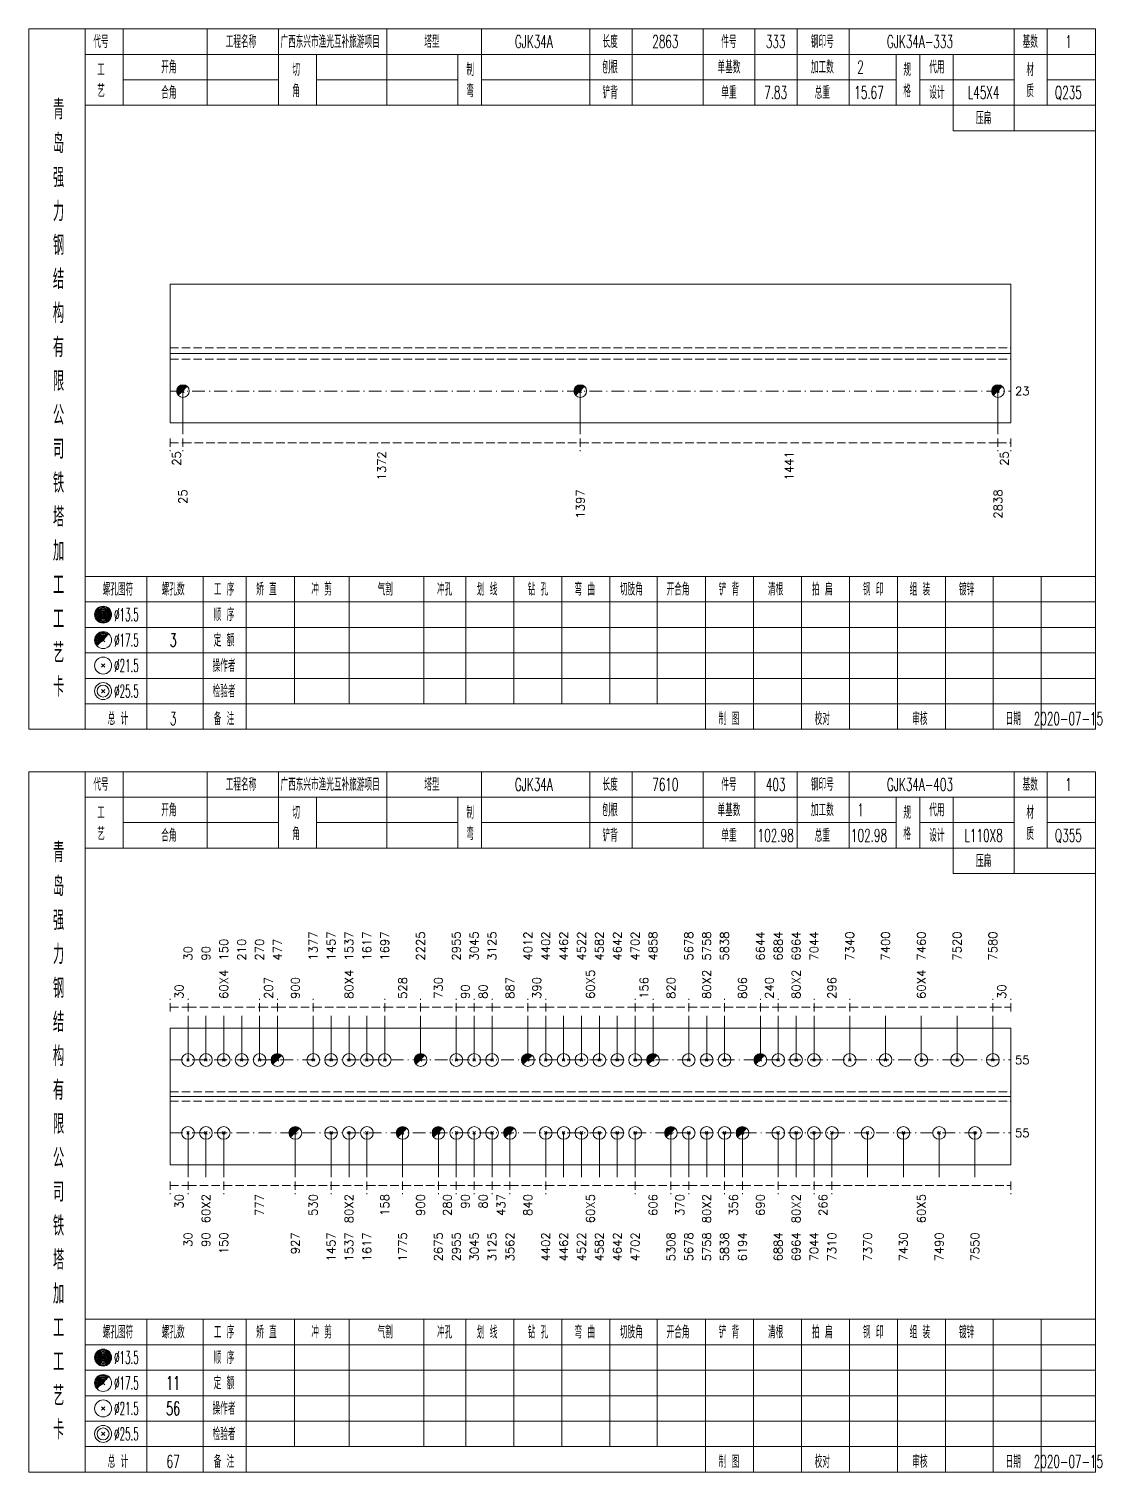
# Model space of a CAD drawing. Extents: x 0 to 2606, y -377 to 6479.
# Drawn here: x 2352.6 to 2605.5, y 5250 to 5590 of the extents above; entities that cross this region are included whole.
import ezdxf
from ezdxf.enums import TextEntityAlignment as Align

# ---------------------------------------------------------------- set-up
doc = ezdxf.new("R2010")
doc.units = 0
doc.header["$MEASUREMENT"] = 0
doc.linetypes.add('一点画线', pattern=[5.2, 3, -1, 0.2, -1])
doc.linetypes.add('虚线', pattern=[2.75, 2, -0.75])
doc.layers.get('0').update_dxf_attribs({"linetype": 'CONTINUOUS', "lineweight": 25})
doc.layers.add('1', color=7, linetype='CONTINUOUS', lineweight=25)
doc.layers.add('4', color=7, linetype='CONTINUOUS', lineweight=25)
doc.styles.get("Standard").update_dxf_attribs({"font": 'simplex.shx', "width": 0.7, "height": 3, "bigfont": 'gbhzfs.shx'})

msp = doc.modelspace()

# ---------------------------------------------------------------- linework, layer by layer
at = {"color": 7, "linetype": 'Continuous', "lineweight": 18}
for p, q in [((2385.9, 5529.83), (2385.9, 5497.17)), ((2385.9, 5529.83), (2584, 5529.83)), ((2584, 5529.83), (2584, 5497.17)), ((2385.9, 5513.5), (2584, 5513.5)), ((2385.9, 5354.59), (2385.9, 5322.41)), ((2385.9, 5354.59), (2584, 5354.59)), ((2584, 5354.59), (2584, 5322.41)), ((2385.9, 5338.5), (2584, 5338.5))]:
    msp.add_line(p, q, dxfattribs=at)
at = {"color": 1, "linetype": '虚线', "lineweight": 18}
for p, q in [((2385.9, 5514.83), (2584, 5514.83)), ((2385.9, 5512.17), (2584, 5512.17)), ((2385.9, 5339.59), (2584, 5339.59)), ((2385.9, 5337.41), (2584, 5337.41))]:
    msp.add_line(p, q, dxfattribs=at)
at = {"color": 3, "linetype": '一点画线', "lineweight": 13}
for p, q in [((2385.9, 5504.67), (2584, 5504.67)), ((2385.9, 5347.09), (2584, 5347.09)), ((2385.9, 5329.91), (2584, 5329.91))]:
    msp.add_line(p, q, dxfattribs=at)
at = {"color": 7, "linetype": 'Continuous', "lineweight": 13}
for p, q in [((2388.9, 5504.67), (2388.9, 5494.5)), ((2482.56, 5504.67), (2482.56, 5494.5)), ((2581, 5504.67), (2581, 5494.5)), ((2390.11, 5347.09), (2390.11, 5357.5)), ((2394.33, 5347.09), (2394.33, 5357.5)), ((2398.54, 5347.09), (2398.54, 5357.5)), ((2402.76, 5347.09), (2402.76, 5357.5)), ((2406.97, 5347.09), (2406.97, 5357.5)), ((2411.19, 5347.09), (2411.19, 5357.5)), ((2419.62, 5347.09), (2419.62, 5357.5)), ((2423.83, 5347.09), (2423.83, 5357.5)), ((2428.05, 5347.09), (2428.05, 5357.5)), ((2432.26, 5347.09), (2432.26, 5357.5)), ((2436.48, 5347.09), (2436.48, 5357.5)), ((2444.91, 5347.09), (2444.91, 5357.5)), ((2453.34, 5347.09), (2453.34, 5357.5)), ((2457.55, 5347.09), (2457.55, 5357.5)), ((2461.77, 5347.09), (2461.77, 5357.5)), ((2470.2, 5347.09), (2470.2, 5357.5)), ((2474.41, 5347.09), (2474.41, 5357.5)), ((2478.63, 5347.09), (2478.63, 5357.5)), ((2482.84, 5347.09), (2482.84, 5357.5)), ((2487.06, 5347.09), (2487.06, 5357.5)), ((2491.27, 5347.09), (2491.27, 5357.5)), ((2495.49, 5347.09), (2495.49, 5357.5)), ((2499.7, 5347.09), (2499.7, 5357.5)), ((2508.13, 5347.09), (2508.13, 5357.5)), ((2512.35, 5347.09), (2512.35, 5357.5)), ((2516.56, 5347.09), (2516.56, 5357.5)), ((2524.99, 5347.09), (2524.99, 5357.5)), ((2529.21, 5347.09), (2529.21, 5357.5)), ((2533.42, 5347.09), (2533.42, 5357.5)), ((2537.64, 5347.09), (2537.64, 5357.5)), ((2546.07, 5347.09), (2546.07, 5357.5)), ((2554.5, 5347.09), (2554.5, 5357.5)), ((2562.93, 5347.09), (2562.93, 5357.5)), ((2571.36, 5347.09), (2571.36, 5357.5)), ((2579.79, 5347.09), (2579.79, 5357.5)), ((2389.81, 5346.79), (2390.41, 5347.39)), ((2390.41, 5346.79), (2389.81, 5347.39)), ((2394.03, 5346.79), (2394.63, 5347.39)), ((2394.63, 5346.79), (2394.03, 5347.39)), ((2398.24, 5346.79), (2398.84, 5347.39)), ((2398.84, 5346.79), (2398.24, 5347.39)), ((2402.46, 5346.79), (2403.06, 5347.39)), ((2403.06, 5346.79), (2402.46, 5347.39)), ((2406.67, 5346.79), (2407.27, 5347.39)), ((2407.27, 5346.79), (2406.67, 5347.39)), ((2419.32, 5346.79), (2419.92, 5347.39)), ((2419.92, 5346.79), (2419.32, 5347.39)), ((2423.53, 5346.79), (2424.13, 5347.39)), ((2424.13, 5346.79), (2423.53, 5347.39)), ((2427.75, 5346.79), (2428.35, 5347.39)), ((2428.35, 5346.79), (2427.75, 5347.39)), ((2431.96, 5346.79), (2432.56, 5347.39)), ((2432.56, 5346.79), (2431.96, 5347.39)), ((2436.18, 5346.79), (2436.78, 5347.39)), ((2436.78, 5346.79), (2436.18, 5347.39)), ((2453.04, 5346.79), (2453.64, 5347.39)), ((2453.64, 5346.79), (2453.04, 5347.39)), ((2457.25, 5346.79), (2457.85, 5347.39)), ((2457.85, 5346.79), (2457.25, 5347.39)), ((2461.47, 5346.79), (2462.07, 5347.39)), ((2462.07, 5346.79), (2461.47, 5347.39)), ((2474.11, 5346.79), (2474.71, 5347.39)), ((2474.71, 5346.79), (2474.11, 5347.39)), ((2478.33, 5346.79), (2478.93, 5347.39)), ((2478.93, 5346.79), (2478.33, 5347.39)), ((2482.54, 5346.79), (2483.14, 5347.39)), ((2483.14, 5346.79), (2482.54, 5347.39)), ((2486.76, 5346.79), (2487.36, 5347.39)), ((2487.36, 5346.79), (2486.76, 5347.39)), ((2490.97, 5346.79), (2491.57, 5347.39)), ((2491.57, 5346.79), (2490.97, 5347.39)), ((2495.19, 5346.79), (2495.79, 5347.39)), ((2495.79, 5346.79), (2495.19, 5347.39)), ((2507.83, 5346.79), (2508.43, 5347.39)), ((2508.43, 5346.79), (2507.83, 5347.39)), ((2512.05, 5346.79), (2512.65, 5347.39)), ((2512.65, 5346.79), (2512.05, 5347.39)), ((2516.26, 5346.79), (2516.86, 5347.39)), ((2516.86, 5346.79), (2516.26, 5347.39)), ((2528.91, 5346.79), (2529.51, 5347.39)), ((2529.51, 5346.79), (2528.91, 5347.39)), ((2533.12, 5346.79), (2533.72, 5347.39)), ((2533.72, 5346.79), (2533.12, 5347.39)), ((2537.34, 5346.79), (2537.94, 5347.39)), ((2537.94, 5346.79), (2537.34, 5347.39)), ((2545.77, 5346.79), (2546.37, 5347.39)), ((2546.37, 5346.79), (2545.77, 5347.39)), ((2554.2, 5346.79), (2554.8, 5347.39)), ((2554.8, 5346.79), (2554.2, 5347.39)), ((2562.63, 5346.79), (2563.23, 5347.39)), ((2563.23, 5346.79), (2562.63, 5347.39)), ((2571.06, 5346.79), (2571.66, 5347.39)), ((2571.66, 5346.79), (2571.06, 5347.39)), ((2579.49, 5346.79), (2580.09, 5347.39)), ((2580.09, 5346.79), (2579.49, 5347.39)), ((2390.11, 5329.91), (2390.11, 5319.5)), ((2394.33, 5329.91), (2394.33, 5319.5)), ((2398.54, 5329.91), (2398.54, 5319.5)), ((2415.4, 5329.91), (2415.4, 5319.5)), ((2423.83, 5329.91), (2423.83, 5319.5)), ((2428.05, 5329.91), (2428.05, 5319.5)), ((2432.26, 5329.91), (2432.26, 5319.5)), ((2440.69, 5329.91), (2440.69, 5319.5)), ((2449.12, 5329.91), (2449.12, 5319.5)), ((2453.34, 5329.91), (2453.34, 5319.5)), ((2457.55, 5329.91), (2457.55, 5319.5)), ((2461.77, 5329.91), (2461.77, 5319.5)), ((2465.98, 5329.91), (2465.98, 5319.5)), ((2474.41, 5329.91), (2474.41, 5319.5)), ((2478.63, 5329.91), (2478.63, 5319.5)), ((2482.84, 5329.91), (2482.84, 5319.5)), ((2487.06, 5329.91), (2487.06, 5319.5)), ((2491.27, 5329.91), (2491.27, 5319.5)), ((2495.49, 5329.91), (2495.49, 5319.5)), ((2503.92, 5329.91), (2503.92, 5319.5)), ((2508.13, 5329.91), (2508.13, 5319.5)), ((2512.35, 5329.91), (2512.35, 5319.5)), ((2516.56, 5329.91), (2516.56, 5319.5)), ((2520.78, 5329.91), (2520.78, 5319.5)), ((2529.21, 5329.91), (2529.21, 5319.5)), ((2533.42, 5329.91), (2533.42, 5319.5)), ((2537.64, 5329.91), (2537.64, 5319.5)), ((2541.85, 5329.91), (2541.85, 5319.5)), ((2550.28, 5329.91), (2550.28, 5319.5)), ((2558.71, 5329.91), (2558.71, 5319.5)), ((2567.14, 5329.91), (2567.14, 5319.5)), ((2575.57, 5329.91), (2575.57, 5319.5))]:
    msp.add_line(p, q, dxfattribs=at)
at = {"color": 8, "linetype": '虚线', "lineweight": 9}
for p, q in [((2385.9, 5493.5), (2385.9, 5490.5)), ((2385.9, 5492.5), (2388.9, 5492.5)), ((2388.9, 5493.5), (2388.9, 5490.5)), ((2388.9, 5493.5), (2388.9, 5490.5)), ((2388.9, 5492.5), (2482.56, 5492.5)), ((2482.56, 5493.5), (2482.56, 5490.5)), ((2482.56, 5493.5), (2482.56, 5490.5)), ((2482.56, 5492.5), (2581, 5492.5)), ((2581, 5493.5), (2581, 5490.5)), ((2581, 5493.5), (2581, 5490.5)), ((2581, 5492.5), (2584, 5492.5)), ((2584, 5493.5), (2584, 5490.5)), ((2385.9, 5358.5), (2385.9, 5361.5)), ((2385.9, 5359.5), (2390.11, 5359.5)), ((2390.11, 5358.5), (2390.11, 5361.5)), ((2390.11, 5358.5), (2390.11, 5361.5)), ((2390.11, 5359.5), (2406.97, 5359.5)), ((2406.97, 5358.5), (2406.97, 5361.5)), ((2406.97, 5358.5), (2406.97, 5361.5)), ((2406.97, 5359.5), (2411.19, 5359.5)), ((2411.19, 5358.5), (2411.19, 5361.5)), ((2411.19, 5358.5), (2411.19, 5361.5)), ((2411.19, 5359.5), (2419.62, 5359.5)), ((2419.62, 5358.5), (2419.62, 5361.5)), ((2419.62, 5358.5), (2419.62, 5361.5)), ((2419.62, 5359.5), (2436.48, 5359.5)), ((2436.48, 5358.5), (2436.48, 5361.5)), ((2436.48, 5358.5), (2436.48, 5361.5)), ((2436.48, 5359.5), (2444.91, 5359.5)), ((2444.91, 5358.5), (2444.91, 5361.5)), ((2444.91, 5358.5), (2444.91, 5361.5)), ((2444.91, 5359.5), (2453.34, 5359.5)), ((2453.34, 5358.5), (2453.34, 5361.5)), ((2453.34, 5358.5), (2453.34, 5361.5)), ((2453.34, 5359.5), (2457.55, 5359.5)), ((2457.55, 5358.5), (2457.55, 5361.5)), ((2457.55, 5358.5), (2457.55, 5361.5)), ((2457.55, 5359.5), (2461.77, 5359.5)), ((2461.77, 5358.5), (2461.77, 5361.5)), ((2461.77, 5358.5), (2461.77, 5361.5)), ((2461.77, 5359.5), (2470.2, 5359.5)), ((2470.2, 5358.5), (2470.2, 5361.5)), ((2470.2, 5358.5), (2470.2, 5361.5)), ((2470.2, 5359.5), (2474.41, 5359.5)), ((2474.41, 5358.5), (2474.41, 5361.5)), ((2474.41, 5358.5), (2474.41, 5361.5)), ((2474.41, 5359.5), (2495.49, 5359.5)), ((2495.49, 5358.5), (2495.49, 5361.5)), ((2495.49, 5358.5), (2495.49, 5361.5)), ((2495.49, 5359.5), (2499.7, 5359.5)), ((2499.7, 5358.5), (2499.7, 5361.5)), ((2499.7, 5358.5), (2499.7, 5361.5)), ((2499.7, 5359.5), (2508.13, 5359.5)), ((2508.13, 5358.5), (2508.13, 5361.5)), ((2508.13, 5358.5), (2508.13, 5361.5)), ((2508.13, 5359.5), (2516.56, 5359.5)), ((2516.56, 5358.5), (2516.56, 5361.5)), ((2516.56, 5358.5), (2516.56, 5361.5)), ((2516.56, 5359.5), (2524.99, 5359.5)), ((2524.99, 5358.5), (2524.99, 5361.5)), ((2524.99, 5358.5), (2524.99, 5361.5)), ((2524.99, 5359.5), (2529.21, 5359.5)), ((2529.21, 5358.5), (2529.21, 5361.5)), ((2529.21, 5358.5), (2529.21, 5361.5)), ((2529.21, 5359.5), (2537.64, 5359.5)), ((2537.64, 5358.5), (2537.64, 5361.5)), ((2537.64, 5358.5), (2537.64, 5361.5)), ((2537.64, 5359.5), (2546.07, 5359.5)), ((2546.07, 5358.5), (2546.07, 5361.5)), ((2546.07, 5358.5), (2546.07, 5361.5)), ((2546.07, 5359.5), (2579.79, 5359.5)), ((2579.79, 5358.5), (2579.79, 5361.5)), ((2579.79, 5358.5), (2579.79, 5361.5)), ((2579.79, 5359.5), (2584, 5359.5)), ((2584, 5358.5), (2584, 5361.5)), ((2385.9, 5318.5), (2385.9, 5315.5)), ((2390.11, 5318.5), (2390.11, 5315.5)), ((2390.11, 5318.5), (2390.11, 5315.5)), ((2398.54, 5318.5), (2398.54, 5315.5)), ((2398.54, 5318.5), (2398.54, 5315.5)), ((2415.4, 5318.5), (2415.4, 5315.5)), ((2415.4, 5318.5), (2415.4, 5315.5)), ((2423.83, 5318.5), (2423.83, 5315.5)), ((2423.83, 5318.5), (2423.83, 5315.5)), ((2432.26, 5318.5), (2432.26, 5315.5)), ((2432.26, 5318.5), (2432.26, 5315.5)), ((2440.69, 5318.5), (2440.69, 5315.5)), ((2440.69, 5318.5), (2440.69, 5315.5)), ((2449.12, 5318.5), (2449.12, 5315.5)), ((2449.12, 5318.5), (2449.12, 5315.5)), ((2453.34, 5318.5), (2453.34, 5315.5)), ((2453.34, 5318.5), (2453.34, 5315.5)), ((2457.55, 5318.5), (2457.55, 5315.5)), ((2457.55, 5318.5), (2457.55, 5315.5)), ((2461.77, 5318.5), (2461.77, 5315.5)), ((2461.77, 5318.5), (2461.77, 5315.5)), ((2465.98, 5318.5), (2465.98, 5315.5)), ((2465.98, 5318.5), (2465.98, 5315.5)), ((2474.41, 5318.5), (2474.41, 5315.5)), ((2474.41, 5318.5), (2474.41, 5315.5)), ((2495.49, 5318.5), (2495.49, 5315.5)), ((2495.49, 5318.5), (2495.49, 5315.5)), ((2503.92, 5318.5), (2503.92, 5315.5)), ((2503.92, 5318.5), (2503.92, 5315.5)), ((2508.13, 5318.5), (2508.13, 5315.5)), ((2508.13, 5318.5), (2508.13, 5315.5)), ((2516.56, 5318.5), (2516.56, 5315.5)), ((2516.56, 5318.5), (2516.56, 5315.5)), ((2520.78, 5318.5), (2520.78, 5315.5)), ((2520.78, 5318.5), (2520.78, 5315.5)), ((2529.21, 5318.5), (2529.21, 5315.5)), ((2529.21, 5318.5), (2529.21, 5315.5)), ((2537.64, 5318.5), (2537.64, 5315.5)), ((2537.64, 5318.5), (2537.64, 5315.5)), ((2541.85, 5318.5), (2541.85, 5315.5)), ((2541.85, 5318.5), (2541.85, 5315.5)), ((2584, 5318.5), (2584, 5315.5)), ((2385.9, 5317.5), (2390.11, 5317.5)), ((2390.11, 5317.5), (2398.54, 5317.5)), ((2398.54, 5317.5), (2415.4, 5317.5)), ((2415.4, 5317.5), (2423.83, 5317.5)), ((2423.83, 5317.5), (2432.26, 5317.5)), ((2432.26, 5317.5), (2440.69, 5317.5)), ((2440.69, 5317.5), (2449.12, 5317.5)), ((2449.12, 5317.5), (2453.34, 5317.5)), ((2453.34, 5317.5), (2457.55, 5317.5)), ((2457.55, 5317.5), (2461.77, 5317.5)), ((2461.77, 5317.5), (2465.98, 5317.5)), ((2465.98, 5317.5), (2474.41, 5317.5)), ((2474.41, 5317.5), (2495.49, 5317.5)), ((2495.49, 5317.5), (2503.92, 5317.5)), ((2503.92, 5317.5), (2508.13, 5317.5)), ((2508.13, 5317.5), (2516.56, 5317.5)), ((2516.56, 5317.5), (2520.78, 5317.5)), ((2520.78, 5317.5), (2529.21, 5317.5)), ((2529.21, 5317.5), (2537.64, 5317.5)), ((2537.64, 5317.5), (2541.85, 5317.5)), ((2541.85, 5317.5), (2584, 5317.5))]:
    msp.add_line(p, q, dxfattribs=at)
at = {"color": 7, "linetype": 'Continuous', "lineweight": 0}
for p, q in [((2410.89, 5346.79), (2411.49, 5347.39)), ((2410.89, 5347.39), (2411.49, 5346.79)), ((2444.61, 5346.79), (2445.21, 5347.39)), ((2444.61, 5347.39), (2445.21, 5346.79)), ((2469.9, 5346.79), (2470.5, 5347.39)), ((2469.9, 5347.39), (2470.5, 5346.79)), ((2499.4, 5346.79), (2500, 5347.39)), ((2499.4, 5347.39), (2500, 5346.79)), ((2524.69, 5346.79), (2525.29, 5347.39)), ((2524.69, 5347.39), (2525.29, 5346.79))]:
    msp.add_line(p, q, dxfattribs=at)
at = {"color": 7, "linetype": 'Continuous', "lineweight": 13}
for centre in [(2390.11, 5347.09), (2394.33, 5347.09), (2398.54, 5347.09), (2402.76, 5347.09), (2406.97, 5347.09), (2411.19, 5347.09), (2419.62, 5347.09), (2423.83, 5347.09), (2428.05, 5347.09), (2432.26, 5347.09), (2436.48, 5347.09), (2444.91, 5347.09), (2453.34, 5347.09), (2457.55, 5347.09), (2461.77, 5347.09), (2470.2, 5347.09), (2474.41, 5347.09), (2478.63, 5347.09), (2482.84, 5347.09), (2487.06, 5347.09), (2491.27, 5347.09), (2495.49, 5347.09), (2499.7, 5347.09), (2508.13, 5347.09), (2512.35, 5347.09), (2516.56, 5347.09), (2524.99, 5347.09), (2529.21, 5347.09), (2533.42, 5347.09), (2537.64, 5347.09), (2546.07, 5347.09), (2554.5, 5347.09), (2562.93, 5347.09), (2571.36, 5347.09), (2579.79, 5347.09)]:
    msp.add_circle(centre, 1.5, dxfattribs=at)
for centre, radius in [((2411.19, 5347.09), 1.35), ((2411.19, 5347.09), 1.2), ((2444.91, 5347.09), 1.35), ((2444.91, 5347.09), 1.2), ((2470.2, 5347.09), 1.35), ((2470.2, 5347.09), 1.2), ((2499.7, 5347.09), 1.35), ((2499.7, 5347.09), 1.2), ((2524.99, 5347.09), 1.35), ((2524.99, 5347.09), 1.2), ((2411.19, 5347.09), 1.05), ((2411.19, 5347.09), 0.9), ((2411.19, 5347.09), 0.75), ((2411.19, 5347.09), 0.6), ((2411.19, 5347.09), 0.45), ((2411.19, 5347.09), 0.3), ((2411.19, 5347.09), 0.15), ((2444.91, 5347.09), 1.05), ((2444.91, 5347.09), 0.9), ((2444.91, 5347.09), 0.75), ((2444.91, 5347.09), 0.6), ((2444.91, 5347.09), 0.45), ((2444.91, 5347.09), 0.3), ((2444.91, 5347.09), 0.15), ((2470.2, 5347.09), 1.05), ((2470.2, 5347.09), 0.9), ((2470.2, 5347.09), 0.75), ((2470.2, 5347.09), 0.6), ((2470.2, 5347.09), 0.45), ((2470.2, 5347.09), 0.3), ((2470.2, 5347.09), 0.15), ((2499.7, 5347.09), 1.05), ((2499.7, 5347.09), 0.9), ((2499.7, 5347.09), 0.75), ((2499.7, 5347.09), 0.6), ((2499.7, 5347.09), 0.45), ((2499.7, 5347.09), 0.3), ((2499.7, 5347.09), 0.15), ((2524.99, 5347.09), 1.05), ((2524.99, 5347.09), 0.9), ((2524.99, 5347.09), 0.75), ((2524.99, 5347.09), 0.6), ((2524.99, 5347.09), 0.45), ((2524.99, 5347.09), 0.3), ((2524.99, 5347.09), 0.15)]:
    msp.add_arc(centre, radius, 45, 225, dxfattribs=at)
at = {"layer": '1', "color": 7, "linetype": 'Continuous', "lineweight": 0}
for p, q in [((2388.6, 5504.37), (2389.2, 5504.97)), ((2388.6, 5504.97), (2389.2, 5504.37)), ((2482.26, 5504.37), (2482.86, 5504.97)), ((2482.26, 5504.97), (2482.86, 5504.37)), ((2580.7, 5504.37), (2581.3, 5504.97)), ((2580.7, 5504.97), (2581.3, 5504.37)), ((2415.1, 5329.61), (2415.7, 5330.21)), ((2415.1, 5330.21), (2415.7, 5329.61)), ((2440.39, 5329.61), (2440.99, 5330.21)), ((2440.39, 5330.21), (2440.99, 5329.61)), ((2448.82, 5329.61), (2449.42, 5330.21)), ((2448.82, 5330.21), (2449.42, 5329.61)), ((2465.68, 5329.61), (2466.28, 5330.21)), ((2465.68, 5330.21), (2466.28, 5329.61)), ((2503.62, 5329.61), (2504.22, 5330.21)), ((2503.62, 5330.21), (2504.22, 5329.61)), ((2520.48, 5329.61), (2521.08, 5330.21)), ((2520.48, 5330.21), (2521.08, 5329.61))]:
    msp.add_line(p, q, dxfattribs=at)
at = {"layer": '1', "color": 7, "linetype": 'Continuous', "lineweight": 18}
for p, q in [((2385.9, 5497.17), (2584, 5497.17)), ((2385.9, 5322.41), (2584, 5322.41))]:
    msp.add_line(p, q, dxfattribs=at)
at = {"layer": '1', "color": 7, "linetype": 'Continuous', "lineweight": 13}
for p, q in [((2389.81, 5329.61), (2390.41, 5330.21)), ((2390.41, 5329.61), (2389.81, 5330.21)), ((2394.03, 5329.61), (2394.63, 5330.21)), ((2394.63, 5329.61), (2394.03, 5330.21)), ((2398.24, 5329.61), (2398.84, 5330.21)), ((2398.84, 5329.61), (2398.24, 5330.21)), ((2423.53, 5329.61), (2424.13, 5330.21)), ((2424.13, 5329.61), (2423.53, 5330.21)), ((2427.75, 5329.61), (2428.35, 5330.21)), ((2428.35, 5329.61), (2427.75, 5330.21)), ((2431.96, 5329.61), (2432.56, 5330.21)), ((2432.56, 5329.61), (2431.96, 5330.21)), ((2453.04, 5329.61), (2453.64, 5330.21)), ((2453.64, 5329.61), (2453.04, 5330.21)), ((2457.25, 5329.61), (2457.85, 5330.21)), ((2457.85, 5329.61), (2457.25, 5330.21)), ((2461.47, 5329.61), (2462.07, 5330.21)), ((2462.07, 5329.61), (2461.47, 5330.21)), ((2474.11, 5329.61), (2474.71, 5330.21)), ((2474.71, 5329.61), (2474.11, 5330.21)), ((2478.33, 5329.61), (2478.93, 5330.21)), ((2478.93, 5329.61), (2478.33, 5330.21)), ((2482.54, 5329.61), (2483.14, 5330.21)), ((2483.14, 5329.61), (2482.54, 5330.21)), ((2486.76, 5329.61), (2487.36, 5330.21)), ((2487.36, 5329.61), (2486.76, 5330.21)), ((2490.97, 5329.61), (2491.57, 5330.21)), ((2491.57, 5329.61), (2490.97, 5330.21)), ((2495.19, 5329.61), (2495.79, 5330.21)), ((2495.79, 5329.61), (2495.19, 5330.21)), ((2507.83, 5329.61), (2508.43, 5330.21)), ((2508.43, 5329.61), (2507.83, 5330.21)), ((2512.05, 5329.61), (2512.65, 5330.21)), ((2512.65, 5329.61), (2512.05, 5330.21)), ((2516.26, 5329.61), (2516.86, 5330.21)), ((2516.86, 5329.61), (2516.26, 5330.21)), ((2528.91, 5329.61), (2529.51, 5330.21)), ((2529.51, 5329.61), (2528.91, 5330.21)), ((2533.12, 5329.61), (2533.72, 5330.21)), ((2533.72, 5329.61), (2533.12, 5330.21)), ((2537.34, 5329.61), (2537.94, 5330.21)), ((2537.94, 5329.61), (2537.34, 5330.21)), ((2541.55, 5329.61), (2542.15, 5330.21)), ((2542.15, 5329.61), (2541.55, 5330.21)), ((2549.98, 5329.61), (2550.58, 5330.21)), ((2550.58, 5329.61), (2549.98, 5330.21)), ((2558.41, 5329.61), (2559.01, 5330.21)), ((2559.01, 5329.61), (2558.41, 5330.21)), ((2566.84, 5329.61), (2567.44, 5330.21)), ((2567.44, 5329.61), (2566.84, 5330.21)), ((2575.27, 5329.61), (2575.87, 5330.21)), ((2575.87, 5329.61), (2575.27, 5330.21))]:
    msp.add_line(p, q, dxfattribs=at)
for centre in [(2388.9, 5504.67), (2482.56, 5504.67), (2581, 5504.67), (2390.11, 5329.91), (2394.33, 5329.91), (2398.54, 5329.91), (2415.4, 5329.91), (2423.83, 5329.91), (2428.05, 5329.91), (2432.26, 5329.91), (2440.69, 5329.91), (2449.12, 5329.91), (2453.34, 5329.91), (2457.55, 5329.91), (2461.77, 5329.91), (2465.98, 5329.91), (2474.41, 5329.91), (2478.63, 5329.91), (2482.84, 5329.91), (2487.06, 5329.91), (2491.27, 5329.91), (2495.49, 5329.91), (2503.92, 5329.91), (2508.13, 5329.91), (2512.35, 5329.91), (2516.56, 5329.91), (2520.78, 5329.91), (2529.21, 5329.91), (2533.42, 5329.91), (2537.64, 5329.91), (2541.85, 5329.91), (2550.28, 5329.91), (2558.71, 5329.91), (2567.14, 5329.91), (2575.57, 5329.91)]:
    msp.add_circle(centre, 1.5, dxfattribs=at)
for centre, radius in [((2388.9, 5504.67), 1.35), ((2388.9, 5504.67), 1.2), ((2388.9, 5504.67), 1.05), ((2388.9, 5504.67), 0.9), ((2388.9, 5504.67), 0.75), ((2388.9, 5504.67), 0.6), ((2388.9, 5504.67), 0.45), ((2388.9, 5504.67), 0.3), ((2388.9, 5504.67), 0.15), ((2482.56, 5504.67), 1.35), ((2482.56, 5504.67), 1.2), ((2482.56, 5504.67), 1.05), ((2482.56, 5504.67), 0.9), ((2482.56, 5504.67), 0.75), ((2482.56, 5504.67), 0.6), ((2482.56, 5504.67), 0.45), ((2482.56, 5504.67), 0.3), ((2482.56, 5504.67), 0.15), ((2581, 5504.67), 1.35), ((2581, 5504.67), 1.2), ((2581, 5504.67), 1.05), ((2581, 5504.67), 0.9), ((2581, 5504.67), 0.75), ((2581, 5504.67), 0.6), ((2581, 5504.67), 0.45), ((2581, 5504.67), 0.3), ((2581, 5504.67), 0.15), ((2415.4, 5329.91), 1.35), ((2440.69, 5329.91), 1.35), ((2449.12, 5329.91), 1.35), ((2465.98, 5329.91), 1.35), ((2503.92, 5329.91), 1.35), ((2520.78, 5329.91), 1.35), ((2415.4, 5329.91), 1.2), ((2415.4, 5329.91), 1.05), ((2415.4, 5329.91), 0.9), ((2415.4, 5329.91), 0.75), ((2415.4, 5329.91), 0.6), ((2415.4, 5329.91), 0.45), ((2415.4, 5329.91), 0.3), ((2415.4, 5329.91), 0.15), ((2440.69, 5329.91), 1.2), ((2440.69, 5329.91), 1.05), ((2440.69, 5329.91), 0.9), ((2440.69, 5329.91), 0.75), ((2440.69, 5329.91), 0.6), ((2440.69, 5329.91), 0.45), ((2440.69, 5329.91), 0.3), ((2440.69, 5329.91), 0.15), ((2449.12, 5329.91), 1.2), ((2449.12, 5329.91), 1.05), ((2449.12, 5329.91), 0.9), ((2449.12, 5329.91), 0.75), ((2449.12, 5329.91), 0.6), ((2449.12, 5329.91), 0.45), ((2449.12, 5329.91), 0.3), ((2449.12, 5329.91), 0.15), ((2465.98, 5329.91), 1.2), ((2465.98, 5329.91), 1.05), ((2465.98, 5329.91), 0.9), ((2465.98, 5329.91), 0.75), ((2465.98, 5329.91), 0.6), ((2465.98, 5329.91), 0.45), ((2465.98, 5329.91), 0.3), ((2465.98, 5329.91), 0.15), ((2503.92, 5329.91), 1.2), ((2503.92, 5329.91), 1.05), ((2503.92, 5329.91), 0.9), ((2503.92, 5329.91), 0.75), ((2503.92, 5329.91), 0.6), ((2503.92, 5329.91), 0.45), ((2503.92, 5329.91), 0.3), ((2503.92, 5329.91), 0.15), ((2520.78, 5329.91), 1.2), ((2520.78, 5329.91), 1.05), ((2520.78, 5329.91), 0.9), ((2520.78, 5329.91), 0.75), ((2520.78, 5329.91), 0.6), ((2520.78, 5329.91), 0.45), ((2520.78, 5329.91), 0.3), ((2520.78, 5329.91), 0.15)]:
    msp.add_arc(centre, radius, 45, 225, dxfattribs=at)
at = {"layer": '4', "color": 1, "linetype": 'Continuous', "lineweight": 18}
for p, q in [((2365.9, 5425), (2365.9, 5590)), ((2374.8, 5572), (2374.8, 5590)), ((2394.6, 5572), (2394.6, 5590)), ((2411.4, 5572), (2411.4, 5590)), ((2437, 5572), (2437, 5590)), ((2459.3, 5572), (2459.3, 5590)), ((2484.8, 5572), (2484.8, 5590)), ((2494.8, 5572), (2494.8, 5590)), ((2511.5, 5572), (2511.5, 5590)), ((2523.7, 5572), (2523.7, 5590)), ((2533.7, 5572), (2533.7, 5590)), ((2545.9, 5572), (2545.9, 5590)), ((2584.8, 5566), (2584.8, 5590)), ((2592.6, 5572), (2592.6, 5590)), ((2365.9, 5584), (2604, 5584)), ((2420.4, 5572), (2420.4, 5584)), ((2453.7, 5572), (2453.7, 5584)), ((2557, 5572), (2557, 5584)), ((2562.6, 5572), (2562.6, 5584)), ((2570.4, 5566), (2570.4, 5584)), ((2374.8, 5578), (2411.4, 5578)), ((2420.4, 5578), (2453.7, 5578)), ((2459.3, 5578), (2557, 5578)), ((2562.6, 5578), (2584.8, 5578)), ((2592.6, 5578), (2604, 5578)), ((2365.9, 5572), (2604, 5572)), ((2570.4, 5566), (2604, 5566)), ((2365.9, 5461), (2604, 5461)), ((2380.4, 5425), (2380.4, 5461)), ((2393.7, 5425), (2393.7, 5461)), ((2403.8, 5425), (2403.8, 5461)), ((2415.2, 5431), (2415.2, 5461)), ((2428.1, 5431), (2428.1, 5461)), ((2445.7, 5431), (2445.7, 5461)), ((2455.6, 5431), (2455.6, 5461)), ((2466.9, 5431), (2466.9, 5461)), ((2478.2, 5431), (2478.2, 5461)), ((2489.5, 5431), (2489.5, 5461)), ((2500.7, 5431), (2500.7, 5461)), ((2512.1, 5431), (2512.1, 5461)), ((2523.4, 5431), (2523.4, 5461)), ((2534.7, 5431), (2534.7, 5461)), ((2546, 5431), (2546, 5461)), ((2557.3, 5431), (2557.3, 5461)), ((2568.6, 5431), (2568.6, 5461)), ((2579.9, 5431), (2579.9, 5461)), ((2591.2, 5431), (2591.2, 5461)), ((2365.9, 5455), (2604, 5455)), ((2365.9, 5449), (2604, 5449)), ((2365.9, 5443), (2604, 5443)), ((2365.9, 5437), (2604, 5437)), ((2365.9, 5431), (2604, 5431)), ((2512.1, 5425), (2512.1, 5431)), ((2523.4, 5425), (2523.4, 5431)), ((2534.7, 5425), (2534.7, 5431)), ((2546, 5425), (2546, 5431)), ((2557.3, 5425), (2557.3, 5431)), ((2568.6, 5425), (2568.6, 5431)), ((2579.9, 5425), (2579.9, 5431)), ((2591.2, 5425), (2591.2, 5431)), ((2365.9, 5250), (2365.9, 5415)), ((2374.8, 5397), (2374.8, 5415)), ((2394.6, 5397), (2394.6, 5415)), ((2411.4, 5397), (2411.4, 5415)), ((2437, 5397), (2437, 5415)), ((2459.3, 5397), (2459.3, 5415)), ((2484.8, 5397), (2484.8, 5415)), ((2494.8, 5397), (2494.8, 5415)), ((2511.5, 5397), (2511.5, 5415)), ((2523.7, 5397), (2523.7, 5415)), ((2533.7, 5397), (2533.7, 5415)), ((2545.9, 5397), (2545.9, 5415)), ((2584.8, 5391), (2584.8, 5415)), ((2592.6, 5397), (2592.6, 5415)), ((2365.9, 5409), (2604, 5409)), ((2420.4, 5397), (2420.4, 5409)), ((2453.7, 5397), (2453.7, 5409)), ((2557, 5397), (2557, 5409)), ((2562.6, 5397), (2562.6, 5409)), ((2570.4, 5391), (2570.4, 5409)), ((2374.8, 5403), (2411.4, 5403)), ((2420.4, 5403), (2453.7, 5403)), ((2459.3, 5403), (2557, 5403)), ((2562.6, 5403), (2584.8, 5403)), ((2592.6, 5403), (2604, 5403)), ((2365.9, 5397), (2604, 5397)), ((2570.4, 5391), (2604, 5391)), ((2365.9, 5286), (2604, 5286)), ((2380.4, 5250), (2380.4, 5286)), ((2393.7, 5250), (2393.7, 5286)), ((2403.8, 5250), (2403.8, 5286)), ((2415.2, 5256), (2415.2, 5286)), ((2428.1, 5256), (2428.1, 5286)), ((2445.7, 5256), (2445.7, 5286)), ((2455.6, 5256), (2455.6, 5286)), ((2466.9, 5256), (2466.9, 5286)), ((2478.2, 5256), (2478.2, 5286)), ((2489.5, 5256), (2489.5, 5286)), ((2500.7, 5256), (2500.7, 5286)), ((2512.1, 5256), (2512.1, 5286)), ((2523.4, 5256), (2523.4, 5286)), ((2534.7, 5256), (2534.7, 5286)), ((2546, 5256), (2546, 5286)), ((2557.3, 5256), (2557.3, 5286)), ((2568.6, 5256), (2568.6, 5286)), ((2579.9, 5256), (2579.9, 5286)), ((2591.2, 5256), (2591.2, 5286)), ((2365.9, 5280), (2604, 5280)), ((2365.9, 5274), (2604, 5274)), ((2365.9, 5268), (2604, 5268)), ((2365.9, 5262), (2604, 5262)), ((2365.9, 5256), (2604, 5256)), ((2512.1, 5250), (2512.1, 5256)), ((2523.4, 5250), (2523.4, 5256)), ((2534.7, 5250), (2534.7, 5256)), ((2546, 5250), (2546, 5256)), ((2557.3, 5250), (2557.3, 5256)), ((2568.6, 5250), (2568.6, 5256)), ((2579.9, 5250), (2579.9, 5256)), ((2591.2, 5250), (2591.2, 5256))]:
    msp.add_line(p, q, dxfattribs=at)
at = {"layer": '4', "color": 7, "linetype": 'Continuous', "lineweight": 13}
for p, q in [((2369.9, 5451.8), (2370.3, 5452.2)), ((2370.3, 5451.8), (2369.9, 5452.2)), ((2369.7, 5439.6), (2370.5, 5440.4)), ((2370.5, 5439.6), (2369.7, 5440.4)), ((2369.7, 5433.6), (2370.5, 5434.4)), ((2370.5, 5433.6), (2369.7, 5434.4)), ((2369.9, 5276.8), (2370.3, 5277.2)), ((2370.3, 5276.8), (2369.9, 5277.2)), ((2369.7, 5264.6), (2370.5, 5265.4)), ((2370.5, 5264.6), (2369.7, 5265.4)), ((2369.7, 5258.6), (2370.5, 5259.4)), ((2370.5, 5258.6), (2369.7, 5259.4))]:
    msp.add_line(p, q, dxfattribs=at)
at = {"layer": '4', "color": 7, "linetype": 'Continuous', "lineweight": 0}
for p, q in [((2369.7, 5445.6), (2370.5, 5446.4)), ((2369.7, 5446.4), (2370.5, 5445.6)), ((2369.7, 5270.6), (2370.5, 5271.4)), ((2369.7, 5271.4), (2370.5, 5270.6))]:
    msp.add_line(p, q, dxfattribs=at)
at = {"layer": '4', "color": 1, "linetype": 'Continuous', "lineweight": 18}
for points in [[(2352.6, 5590), (2352.6, 5425), (2604, 5425), (2604, 5590)], [(2352.6, 5415), (2352.6, 5250), (2604, 5250), (2604, 5415)]]:
    msp.add_lwpolyline(points, close=True, dxfattribs=at)
at = {"layer": '4', "color": 7, "linetype": 'Continuous', "lineweight": 13}
for centre, radius in [((2370.1, 5452), 2), ((2370.1, 5452), 1.8), ((2370.1, 5452), 1.6), ((2370.1, 5452), 1.4), ((2370.1, 5452), 1.2), ((2370.1, 5452), 1), ((2370.1, 5452), 0.8), ((2370.1, 5452), 0.6), ((2370.1, 5452), 0.4), ((2370.1, 5452), 0.2), ((2370.1, 5446), 2), ((2370.1, 5440), 2), ((2370.1, 5434), 2), ((2370.1, 5434), 1.4), ((2370.1, 5277), 2), ((2370.1, 5277), 1.8), ((2370.1, 5277), 1.6), ((2370.1, 5277), 1.4), ((2370.1, 5277), 1.2), ((2370.1, 5277), 1), ((2370.1, 5277), 0.8), ((2370.1, 5277), 0.6), ((2370.1, 5277), 0.4), ((2370.1, 5277), 0.2), ((2370.1, 5271), 2), ((2370.1, 5265), 2), ((2370.1, 5259), 2), ((2370.1, 5259), 1.4)]:
    msp.add_circle(centre, radius, dxfattribs=at)
for centre, radius in [((2370.1, 5446), 1.8), ((2370.1, 5446), 1.6), ((2370.1, 5446), 1.4), ((2370.1, 5446), 1.2), ((2370.1, 5446), 1), ((2370.1, 5446), 0.8), ((2370.1, 5446), 0.6), ((2370.1, 5446), 0.4), ((2370.1, 5446), 0.2), ((2370.1, 5271), 1.8), ((2370.1, 5271), 1.6), ((2370.1, 5271), 1.4), ((2370.1, 5271), 1.2), ((2370.1, 5271), 1), ((2370.1, 5271), 0.8), ((2370.1, 5271), 0.6), ((2370.1, 5271), 0.4), ((2370.1, 5271), 0.2)]:
    msp.add_arc(centre, radius, 45, 225, dxfattribs=at)

# ---------------------------------------------------------------- texts
at = {"color": 7, "linetype": 'Continuous', "lineweight": 13}
for s, p in [('23', (2585, 5504.67)), ('55', (2585, 5347.09)), ('55', (2585, 5329.91))]:
    msp.add_text(s, height=2, dxfattribs=at).set_placement(p, align=Align.MIDDLE_LEFT)
at = {"color": 8, "linetype": 'Continuous', "lineweight": 9}
for s, p in [('25', (2387.4, 5490.5)), ('1372', (2435.73, 5490.5)), ('1441', (2531.78, 5490.5)), ('25', (2582.5, 5490.5)), ('30', (2388.01, 5315.5)), ('60X2', (2394.33, 5315.5)), ('777', (2406.97, 5315.5)), ('530', (2419.62, 5315.5)), ('80X2', (2428.05, 5315.5)), ('158', (2436.48, 5315.5)), ('900', (2444.91, 5315.5)), ('280', (2451.23, 5315.5)), ('90', (2455.45, 5315.5)), ('80', (2459.66, 5315.5)), ('437', (2463.88, 5315.5)), ('840', (2470.2, 5315.5)), ('60X5', (2484.95, 5315.5)), ('606', (2499.7, 5315.5)), ('370', (2506.02, 5315.5)), ('80X2', (2512.35, 5315.5)), ('356', (2518.67, 5315.5)), ('690', (2524.99, 5315.5)), ('80X2', (2533.42, 5315.5)), ('266', (2539.74, 5315.5)), ('60X5', (2562.93, 5315.5))]:
    msp.add_text(s, height=2, rotation=90, dxfattribs=at).set_placement(p, align=Align.MIDDLE_RIGHT)
at = {"color": 7, "linetype": 'Continuous', "lineweight": 13}
for s, p in [('1377', (2419.62, 5370.5)), ('1457', (2423.83, 5370.5)), ('1537', (2428.05, 5370.5)), ('1617', (2432.26, 5370.5)), ('1697', (2436.48, 5370.5)), ('2225', (2444.91, 5370.5)), ('2955', (2453.34, 5370.5)), ('3045', (2457.55, 5370.5)), ('3125', (2461.77, 5370.5)), ('4012', (2470.2, 5370.5)), ('4402', (2474.41, 5370.5)), ('4462', (2478.63, 5370.5)), ('4522', (2482.84, 5370.5)), ('4582', (2487.06, 5370.5)), ('4642', (2491.27, 5370.5)), ('4702', (2495.49, 5370.5)), ('4858', (2499.7, 5370.5)), ('5678', (2508.13, 5370.5)), ('5758', (2512.35, 5370.5)), ('5838', (2516.56, 5370.5)), ('6644', (2524.99, 5370.5)), ('6884', (2529.21, 5370.5)), ('6964', (2533.42, 5370.5)), ('7044', (2537.64, 5370.5)), ('7340', (2546.07, 5370.5)), ('7400', (2554.5, 5370.5)), ('7460', (2562.93, 5370.5)), ('7520', (2571.36, 5370.5)), ('7580', (2579.79, 5370.5)), ('30', (2390.11, 5370.5)), ('90', (2394.33, 5370.5)), ('150', (2398.54, 5370.5)), ('210', (2402.76, 5370.5)), ('270', (2406.97, 5370.5)), ('477', (2411.19, 5370.5))]:
    msp.add_text(s, height=2, rotation=90, dxfattribs=at).set_placement(p, align=Align.MIDDLE_LEFT)
at = {"color": 8, "linetype": 'Continuous', "lineweight": 9}
for s, p in [('60X4', (2398.54, 5361.5)), ('207', (2409.08, 5361.5)), ('900', (2415.4, 5361.5)), ('80X4', (2428.05, 5361.5)), ('528', (2440.69, 5361.5)), ('730', (2449.12, 5361.5)), ('887', (2465.98, 5361.5)), ('390', (2472.31, 5361.5)), ('60X5', (2484.95, 5361.5)), ('156', (2497.59, 5361.5)), ('820', (2503.92, 5361.5)), ('80X2', (2512.35, 5361.5)), ('806', (2520.78, 5361.5)), ('240', (2527.1, 5361.5)), ('80X2', (2533.42, 5361.5)), ('296', (2541.85, 5361.5)), ('60X4', (2562.93, 5361.5)), ('30', (2388.01, 5361.5)), ('90', (2455.45, 5361.5)), ('80', (2459.66, 5361.5)), ('30', (2581.89, 5361.5))]:
    msp.add_text(s, height=2, rotation=90, dxfattribs=at).set_placement(p, align=Align.MIDDLE_LEFT)
at = {"layer": '1', "color": 7, "linetype": 'Continuous', "lineweight": 13}
for s, p in [('25', (2388.9, 5481.5)), ('1397', (2482.56, 5481.5)), ('2838', (2581, 5481.5)), ('30', (2390.11, 5306.5)), ('90', (2394.33, 5306.5)), ('150', (2398.54, 5306.5)), ('927', (2415.4, 5306.5)), ('1457', (2423.83, 5306.5)), ('1537', (2428.05, 5306.5)), ('1617', (2432.26, 5306.5)), ('1775', (2440.69, 5306.5)), ('2675', (2449.12, 5306.5)), ('2955', (2453.34, 5306.5)), ('3045', (2457.55, 5306.5)), ('3125', (2461.77, 5306.5)), ('3562', (2465.98, 5306.5)), ('4402', (2474.41, 5306.5)), ('4462', (2478.63, 5306.5)), ('4522', (2482.84, 5306.5)), ('4582', (2487.06, 5306.5)), ('4642', (2491.27, 5306.5)), ('4702', (2495.49, 5306.5)), ('5308', (2503.92, 5306.5)), ('5678', (2508.13, 5306.5)), ('5758', (2512.35, 5306.5)), ('5838', (2516.56, 5306.5)), ('6194', (2520.78, 5306.5)), ('6884', (2529.21, 5306.5)), ('6964', (2533.42, 5306.5)), ('7044', (2537.64, 5306.5)), ('7310', (2541.85, 5306.5)), ('7370', (2550.28, 5306.5)), ('7430', (2558.71, 5306.5)), ('7490', (2567.14, 5306.5)), ('7550', (2575.57, 5306.5))]:
    msp.add_text(s, height=2, rotation=90, dxfattribs=at).set_placement(p, align=Align.MIDDLE_RIGHT)
at = {"layer": '4', "color": 1, "linetype": 'Continuous', "lineweight": 13}
for s, height, width, p in [('代号', 3, 0.6, (2369.6, 5587)), ('工程名称', 3, 0.6, (2402.6, 5587)), ('广西东兴市渔光互补旅游项目', 3, 0.6, (2423.6, 5587)), ('塔型', 3, 0.6, (2447.6, 5587)), ('GJK34A', 3, 0.6, (2471.6, 5587)), ('长度', 3, 0.6, (2489.6, 5587)), ('2863', 3, 0.6, (2502.6, 5587)), ('件号', 3, 0.6, (2517.6, 5587)), ('333', 3, 0.6, (2528.6, 5587)), ('钢印号', 3, 0.6, (2539.6, 5587)), ('GJK34A-333', 3, 0.6, (2562.6, 5587)), ('基数', 3, 0.6, (2588.6, 5587)), ('1', 3, 0.6, (2597.6, 5587)), ('开角', 3, 0.6, (2385.6, 5581)), ('刨根', 3, 0.6, (2489.6, 5581)), ('单基数', 3, 0.6, (2517.6, 5581)), ('加工数', 3, 0.6, (2539.6, 5581)), ('工', 3, 0.6, (2369.6, 5580.4)), ('切', 3, 0.6, (2415.6, 5580.4)), ('制', 3, 0.6, (2456.6, 5580.4)), ('2', 3, 0.6, (2548.6, 5581)), ('规', 3, 0.6, (2559.6, 5580.4)), ('代用', 3, 0.6, (2566.6, 5581)), ('材', 3, 0.6, (2588.6, 5580.4)), ('艺', 3, 0.6, (2369.6, 5575.4)), ('合角', 3, 0.6, (2385.6, 5575)), ('角', 3, 0.6, (2415.6, 5575.4)), ('弯', 3, 0.6, (2456.6, 5575.4)), ('铲背', 3, 0.6, (2489.6, 5575)), ('单重', 3, 0.6, (2517.6, 5575)), ('7.83', 3, 0.6, (2528.6, 5575)), ('总重', 3, 0.6, (2539.6, 5575)), ('15.67', 3, 0.6, (2550.6, 5575)), ('格', 3, 0.6, (2559.6, 5575.4)), ('设计', 3, 0.6, (2566.6, 5575)), ('L45X4', 3, 0.6, (2577.6, 5575)), ('质', 3, 0.6, (2588.6, 5575.4)), ('Q235', 3, 0.6, (2597.6, 5575)), ('青', 4.6, 0.8, (2359.6, 5571)), ('压扁', 3, 0.6, (2577.6, 5569)), ('岛', 4.6, 0.8, (2359.6, 5563)), ('强', 4.6, 0.8, (2359.6, 5555)), ('力', 4.6, 0.8, (2359.6, 5547)), ('钢', 4.6, 0.8, (2359.6, 5539)), ('结', 4.6, 0.8, (2359.6, 5531)), ('构', 4.6, 0.8, (2359.6, 5523)), ('有', 4.6, 0.8, (2359.6, 5515)), ('限', 4.6, 0.8, (2359.6, 5507)), ('公', 4.6, 0.8, (2359.6, 5499)), ('司', 4.6, 0.8, (2359.6, 5491)), ('铁', 4.6, 0.8, (2359.6, 5483)), ('塔', 4.6, 0.8, (2359.6, 5475)), ('加', 4.6, 0.8, (2359.6, 5467)), ('工', 4.6, 0.8, (2359.6, 5459)), ('螺孔图符', 3, 0.6, (2373.6, 5458)), ('螺孔数', 3, 0.6, (2386.6, 5458)), ('工 序', 3, 0.6, (2398.6, 5458)), ('矫 直', 3, 0.6, (2408.6, 5458)), ('冲 剪', 3, 0.6, (2421.6, 5458)), ('气割', 3, 0.6, (2436.6, 5458)), ('冲孔', 3, 0.6, (2450.6, 5458)), ('划 线', 3, 0.6, (2460.6, 5458)), ('钻 孔', 3, 0.6, (2472.6, 5458)), ('弯 曲', 3, 0.6, (2483.6, 5458)), ('切肢角', 3, 0.6, (2494.6, 5458)), ('开合角', 3, 0.6, (2505.6, 5458)), ('铲 背', 3, 0.6, (2517.6, 5458)), ('清根', 3, 0.6, (2528.6, 5458)), ('拍 扁', 3, 0.6, (2539.6, 5458)), ('钢 印', 3, 0.6, (2551.6, 5458)), ('组 装', 3, 0.6, (2562.6, 5458)), ('镀锌', 3, 0.6, (2573.6, 5458)), ('顺 序', 3, 0.6, (2398.6, 5452)), ('工', 4.6, 0.8, (2359.6, 5451)), ('%%C13.5', 3, 0.5, (2375.6, 5452)), ('%%C17.5', 3, 0.5, (2375.6, 5446)), ('3', 3.2, 0.6, (2386.6, 5446)), ('定 额', 3, 0.6, (2398.6, 5446)), ('艺', 4.6, 0.8, (2359.6, 5443)), ('%%C21.5', 3, 0.5, (2375.6, 5440)), ('操作者', 3, 0.6, (2398.6, 5440)), ('卡', 4.6, 0.8, (2359.6, 5435)), ('%%C25.5', 3, 0.5, (2375.6, 5434)), ('检验者', 3, 0.6, (2398.6, 5434)), ('总 计', 3, 0.6, (2373.6, 5427.5)), ('3', 3, 0.6, (2386.6, 5427.5)), ('备 注', 3, 0.6, (2398.6, 5427.5)), ('制 图', 3, 0.6, (2517.6, 5427.5)), ('校对', 3, 0.6, (2539.6, 5427.5)), ('审核', 3, 0.6, (2562.6, 5427.5)), ('日期', 3, 0.6, (2584.6, 5427.5)), ('2020-07-15', 3, 0.6, (2597.6, 5427.5)), ('代号', 3, 0.6, (2369.6, 5412)), ('工程名称', 3, 0.6, (2402.6, 5412)), ('广西东兴市渔光互补旅游项目', 3, 0.6, (2423.6, 5412)), ('塔型', 3, 0.6, (2447.6, 5412)), ('GJK34A', 3, 0.6, (2471.6, 5412)), ('长度', 3, 0.6, (2489.6, 5412)), ('7610', 3, 0.6, (2502.6, 5412)), ('件号', 3, 0.6, (2517.6, 5412)), ('403', 3, 0.6, (2528.6, 5412)), ('钢印号', 3, 0.6, (2539.6, 5412)), ('GJK34A-403', 3, 0.6, (2562.6, 5412)), ('基数', 3, 0.6, (2588.6, 5412)), ('1', 3, 0.6, (2597.6, 5412)), ('工', 3, 0.6, (2369.6, 5405.4)), ('开角', 3, 0.6, (2385.6, 5406)), ('切', 3, 0.6, (2415.6, 5405.4)), ('制', 3, 0.6, (2456.6, 5405.4)), ('刨根', 3, 0.6, (2489.6, 5406)), ('单基数', 3, 0.6, (2517.6, 5406)), ('加工数', 3, 0.6, (2539.6, 5406)), ('1', 3, 0.6, (2548.6, 5406)), ('规', 3, 0.6, (2559.6, 5405.4)), ('代用', 3, 0.6, (2566.6, 5406)), ('材', 3, 0.6, (2588.6, 5405.4)), ('艺', 3, 0.6, (2369.6, 5400.4)), ('合角', 3, 0.6, (2385.6, 5400)), ('角', 3, 0.6, (2415.6, 5400.4)), ('弯', 3, 0.6, (2456.6, 5400.4)), ('铲背', 3, 0.6, (2489.6, 5400)), ('单重', 3, 0.6, (2517.6, 5400)), ('102.98', 3, 0.6, (2528.6, 5400)), ('总重', 3, 0.6, (2539.6, 5400)), ('102.98', 3, 0.6, (2550.6, 5400)), ('格', 3, 0.6, (2559.6, 5400.4)), ('设计', 3, 0.6, (2566.6, 5400)), ('L110X8', 3, 0.6, (2577.6, 5400)), ('质', 3, 0.6, (2588.6, 5400.4)), ('Q355', 3, 0.6, (2597.6, 5400)), ('青', 4.6, 0.8, (2359.6, 5396)), ('压扁', 3, 0.6, (2577.6, 5394)), ('岛', 4.6, 0.8, (2359.6, 5388)), ('强', 4.6, 0.8, (2359.6, 5380)), ('力', 4.6, 0.8, (2359.6, 5372)), ('钢', 4.6, 0.8, (2359.6, 5364)), ('结', 4.6, 0.8, (2359.6, 5356)), ('构', 4.6, 0.8, (2359.6, 5348)), ('有', 4.6, 0.8, (2359.6, 5340)), ('限', 4.6, 0.8, (2359.6, 5332)), ('公', 4.6, 0.8, (2359.6, 5324)), ('司', 4.6, 0.8, (2359.6, 5316)), ('铁', 4.6, 0.8, (2359.6, 5308)), ('塔', 4.6, 0.8, (2359.6, 5300)), ('加', 4.6, 0.8, (2359.6, 5292)), ('工', 4.6, 0.8, (2359.6, 5284)), ('螺孔图符', 3, 0.6, (2373.6, 5283)), ('螺孔数', 3, 0.6, (2386.6, 5283)), ('工 序', 3, 0.6, (2398.6, 5283)), ('矫 直', 3, 0.6, (2408.6, 5283)), ('冲 剪', 3, 0.6, (2421.6, 5283)), ('气割', 3, 0.6, (2436.6, 5283)), ('冲孔', 3, 0.6, (2450.6, 5283)), ('划 线', 3, 0.6, (2460.6, 5283)), ('钻 孔', 3, 0.6, (2472.6, 5283)), ('弯 曲', 3, 0.6, (2483.6, 5283)), ('切肢角', 3, 0.6, (2494.6, 5283)), ('开合角', 3, 0.6, (2505.6, 5283)), ('铲 背', 3, 0.6, (2517.6, 5283)), ('清根', 3, 0.6, (2528.6, 5283)), ('拍 扁', 3, 0.6, (2539.6, 5283)), ('钢 印', 3, 0.6, (2551.6, 5283)), ('组 装', 3, 0.6, (2562.6, 5283)), ('镀锌', 3, 0.6, (2573.6, 5283)), ('工', 4.6, 0.8, (2359.6, 5276)), ('%%C13.5', 3, 0.5, (2375.6, 5277)), ('顺 序', 3, 0.6, (2398.6, 5277)), ('艺', 4.6, 0.8, (2359.6, 5268)), ('%%C17.5', 3, 0.5, (2375.6, 5271)), ('11', 3.2, 0.6, (2386.6, 5271)), ('定 额', 3, 0.6, (2398.6, 5271)), ('操作者', 3, 0.6, (2398.6, 5265)), ('%%C21.5', 3, 0.5, (2375.6, 5265)), ('56', 3.2, 0.6, (2386.6, 5265)), ('卡', 4.6, 0.8, (2359.6, 5260)), ('%%C25.5', 3, 0.5, (2375.6, 5259)), ('检验者', 3, 0.6, (2398.6, 5259)), ('总 计', 3, 0.6, (2373.6, 5252.5)), ('67', 3, 0.6, (2386.6, 5252.5)), ('备 注', 3, 0.6, (2398.6, 5252.5)), ('制 图', 3, 0.6, (2517.6, 5252.5)), ('校对', 3, 0.6, (2539.6, 5252.5)), ('审核', 3, 0.6, (2562.6, 5252.5)), ('日期', 3, 0.6, (2584.6, 5252.5)), ('2020-07-15', 3, 0.6, (2597.6, 5252.5))]:
    msp.add_text(s, height=height, dxfattribs=dict(at, width=width)).set_placement(p, align=Align.MIDDLE_CENTER)

doc.saveas('drawing.dxf')
